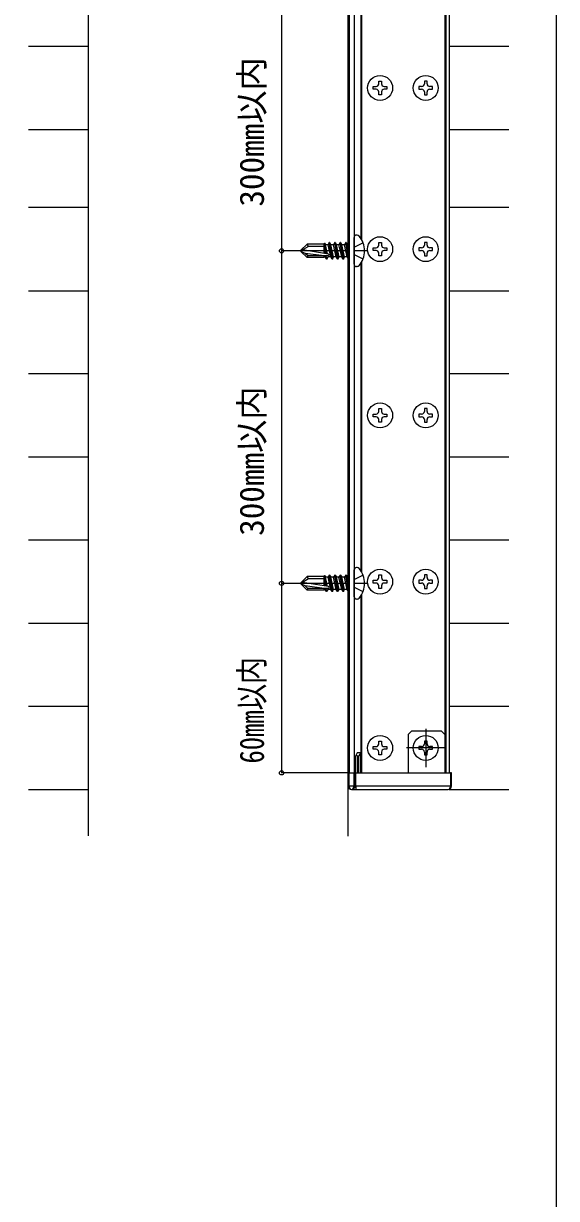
# Model space of a CAD drawing. Units: millimetres, scale not verified. Extents: x -525 to 525, y -783 to 778.
# Drawn here: x 364.9 to 525, y 90.3 to 443.7 of the extents above; entities that cross this region are included whole.
import ezdxf
from ezdxf.enums import TextEntityAlignment as Align

# ---------------------------------------------------------------- set-up
doc = ezdxf.new("R2010")
doc.units = ezdxf.units.MM
doc.header["$LTSCALE"] = 4
for name, color, linetype in [('0-4_YKK_12', 2, 'Continuous'), ('0-5_YKK_13', 4, 'Continuous'), ('0-7_YKK_D', 6, 'Continuous'), ('0-8_YKK_ZWAK', 7, 'Continuous')]:
    doc.layers.add(name, color=color, linetype=linetype)
doc.styles.add('ＭＳ ゴシック', font='')
doc.styles.get('ＭＳ ゴシック').set_extended_font_data('MS Gothic')

msp = doc.modelspace()

# ---------------------------------------------------------------- linework, layer by layer
at = {"layer": '0-4_YKK_12'}
for p, q in [((384.407, 199.372), (384.407, 672.396)), ((462.407, 199.274), (462.407, 672.396)), ((462.721, 630.3), (462.721, 218.3)), ((464.221, 630.3), (464.221, 218.3)), ((491.471, 630.3), (491.471, 218.3)), ((491.721, 630.3), (491.721, 218.3)), ((492.721, 630.3), (492.721, 218.3)), ((466.221, 469.533), (466.221, 379.067)), ((466.471, 469.957), (466.471, 378.643)), ((384.407, 436.8), (366.407, 436.8)), ((510.721, 436.8), (492.721, 436.8)), ((366.407, 411.8), (384.407, 411.8)), ((492.721, 411.8), (510.721, 411.8)), ((384.407, 388.3), (366.407, 388.3)), ((510.721, 388.3), (492.721, 388.3)), ((466.221, 371.533), (466.221, 279.067)), ((466.471, 371.957), (466.471, 278.643)), ((366.407, 363.3), (384.407, 363.3)), ((492.721, 363.3), (510.721, 363.3)), ((384.407, 338.3), (366.407, 338.3)), ((510.721, 338.3), (492.721, 338.3)), ((366.407, 313.3), (384.407, 313.3)), ((492.721, 313.3), (510.721, 313.3)), ((384.407, 288.3), (366.407, 288.3)), ((510.721, 288.3), (492.721, 288.3)), ((466.221, 271.533), (466.221, 218.3)), ((466.471, 271.957), (466.471, 218.3)), ((366.407, 263.3), (384.407, 263.3)), ((492.721, 263.3), (510.721, 263.3)), ((384.407, 238.3), (366.407, 238.3)), ((510.721, 238.3), (492.721, 238.3)), ((366.407, 213.3), (384.407, 213.3)), ((492.721, 213.3), (510.721, 213.3))]:
    msp.add_line(p, q, dxfattribs=at)
at = {"layer": '0-5_YKK_13'}
for p, q in [((470.791, 423.89), (469.971, 423.89)), ((486.951, 423.89), (487.771, 423.89)), ((464.221, 371.265), (464.221, 379.335)), ((465.083, 380.035), (464.921, 380.035)), ((462.721, 375.3), (447.219, 375.3)), ((448.221, 375.475), (450.096, 377.35)), ((450.559, 376.65), (448.221, 375.3)), ((448.221, 375.475), (448.221, 375.125)), ((448.221, 375.125), (450.096, 373.25)), ((449.547, 374.507), (448.221, 375.125)), ((456.474, 374.335), (448.722, 375.589)), ((455.221, 377.35), (450.096, 377.35)), ((455.245, 377.611), (455.221, 377.35)), ((455.221, 374.538), (455.221, 377.35)), ((455.221, 377.049), (455.651, 374.468)), ((455.221, 374.936), (455.314, 374.523)), ((455.245, 377.611), (455.772, 374.449)), ((455.245, 377.611), (455.245, 377.611)), ((455.245, 377.611), (455.311, 377.611)), ((455.311, 377.611), (455.592, 377.124)), ((456.212, 374.377), (455.592, 377.124)), ((456.375, 377.124), (455.592, 377.124)), ((456.748, 377.772), (456.375, 377.124)), ((457.198, 373.476), (456.375, 377.124)), ((456.866, 377.772), (456.748, 377.772)), ((457.572, 372.828), (456.748, 377.772)), ((456.866, 377.772), (457.24, 377.124)), ((456.866, 377.772), (457.69, 372.828)), ((458.022, 377.124), (457.24, 377.124)), ((458.064, 373.476), (457.24, 377.124)), ((458.396, 377.772), (458.022, 377.124)), ((458.846, 373.476), (458.022, 377.124)), ((458.514, 377.772), (458.396, 377.772)), ((459.22, 372.828), (458.396, 377.772)), ((458.514, 377.772), (458.888, 377.124)), ((458.514, 377.772), (459.338, 372.828)), ((459.67, 377.124), (458.888, 377.124)), ((459.712, 373.476), (458.888, 377.124)), ((460.044, 377.772), (459.67, 377.124)), ((460.494, 373.476), (459.67, 377.124)), ((460.162, 377.772), (460.044, 377.772)), ((460.868, 372.828), (460.044, 377.772)), ((460.162, 377.772), (460.536, 377.124)), ((460.162, 377.772), (460.986, 372.828)), ((461.318, 377.124), (460.536, 377.124)), ((461.359, 373.476), (460.536, 377.124)), ((462.142, 373.476), (461.318, 377.124)), ((461.81, 377.772), (461.692, 377.772)), ((461.81, 377.772), (462.634, 372.828)), ((461.81, 377.772), (462.183, 377.124)), ((462.721, 377.124), (462.183, 377.124)), ((462.721, 374.744), (462.183, 377.124)), ((464.221, 376.425), (466.878, 377.75)), ((468.321, 375.3), (464.221, 375.3)), ((470.791, 375.39), (469.971, 375.39)), ((486.951, 375.39), (487.771, 375.39)), ((455.221, 373.75), (449.547, 374.507)), ((450.303, 373.75), (450.096, 373.25)), ((455.221, 373.25), (450.096, 373.25)), ((455.221, 373.25), (455.221, 373.75)), ((455.221, 373.476), (455.551, 373.476)), ((455.551, 373.476), (455.489, 373.75)), ((455.924, 372.828), (455.551, 373.476)), ((455.924, 372.828), (455.716, 373.75)), ((456.042, 372.828), (455.834, 373.75)), ((456.042, 372.828), (455.924, 372.828)), ((456.042, 372.828), (456.416, 373.476)), ((456.416, 373.476), (456.354, 373.75)), ((457.198, 373.476), (456.416, 373.476)), ((457.572, 372.828), (457.198, 373.476)), ((457.69, 372.828), (457.572, 372.828)), ((457.69, 372.828), (458.064, 373.476)), ((458.846, 373.476), (458.064, 373.476)), ((459.22, 372.828), (458.846, 373.476)), ((459.338, 372.828), (459.22, 372.828)), ((459.338, 372.828), (459.712, 373.476)), ((460.494, 373.476), (459.712, 373.476)), ((460.868, 372.828), (460.494, 373.476)), ((460.986, 372.828), (460.868, 372.828)), ((460.986, 372.828), (461.359, 373.476)), ((462.142, 373.476), (461.359, 373.476)), ((462.516, 372.828), (462.142, 373.476)), ((462.634, 372.828), (462.516, 372.828)), ((462.634, 372.828), (462.721, 372.98)), ((464.221, 374.175), (466.878, 372.85)), ((465.083, 370.565), (464.921, 370.565)), ((470.791, 325.39), (469.971, 325.39)), ((486.951, 325.39), (487.771, 325.39)), ((464.221, 271.265), (464.221, 279.335)), ((465.083, 280.035), (464.921, 280.035)), ((448.221, 275.475), (450.096, 277.35)), ((450.559, 276.65), (448.221, 275.3)), ((455.221, 277.35), (450.096, 277.35)), ((455.245, 277.611), (455.221, 277.35)), ((455.221, 274.538), (455.221, 277.35)), ((455.221, 277.049), (455.651, 274.468)), ((455.245, 277.611), (455.772, 274.449)), ((455.245, 277.611), (455.245, 277.611)), ((455.245, 277.611), (455.311, 277.611)), ((455.311, 277.611), (455.592, 277.124)), ((456.212, 274.377), (455.592, 277.124)), ((456.375, 277.124), (455.592, 277.124)), ((456.748, 277.772), (456.375, 277.124)), ((457.198, 273.476), (456.375, 277.124)), ((456.866, 277.772), (456.748, 277.772)), ((457.572, 272.828), (456.748, 277.772)), ((456.866, 277.772), (457.24, 277.124)), ((456.866, 277.772), (457.69, 272.828)), ((458.022, 277.124), (457.24, 277.124)), ((458.064, 273.476), (457.24, 277.124)), ((458.396, 277.772), (458.022, 277.124)), ((458.846, 273.476), (458.022, 277.124)), ((458.514, 277.772), (458.396, 277.772)), ((459.22, 272.828), (458.396, 277.772)), ((458.514, 277.772), (458.888, 277.124)), ((458.514, 277.772), (459.338, 272.828)), ((459.67, 277.124), (458.888, 277.124)), ((459.712, 273.476), (458.888, 277.124)), ((460.044, 277.772), (459.67, 277.124)), ((460.494, 273.476), (459.67, 277.124)), ((460.162, 277.772), (460.044, 277.772)), ((460.868, 272.828), (460.044, 277.772)), ((460.162, 277.772), (460.536, 277.124)), ((460.162, 277.772), (460.986, 272.828)), ((461.318, 277.124), (460.536, 277.124)), ((461.359, 273.476), (460.536, 277.124)), ((462.142, 273.476), (461.318, 277.124)), ((461.81, 277.772), (461.692, 277.772)), ((461.81, 277.772), (462.634, 272.828)), ((461.81, 277.772), (462.183, 277.124)), ((462.721, 277.124), (462.183, 277.124)), ((462.721, 274.744), (462.183, 277.124)), ((464.221, 276.425), (466.878, 277.75)), ((462.721, 275.3), (447.219, 275.3)), ((448.221, 275.475), (448.221, 275.125)), ((448.221, 275.125), (450.096, 273.25)), ((449.547, 274.507), (448.221, 275.125)), ((456.474, 274.335), (448.722, 275.589)), ((455.221, 273.75), (449.547, 274.507)), ((450.303, 273.75), (450.096, 273.25)), ((455.221, 273.25), (450.096, 273.25)), ((455.221, 274.936), (455.314, 274.523)), ((455.221, 273.25), (455.221, 273.75)), ((455.221, 273.476), (455.551, 273.476)), ((455.551, 273.476), (455.489, 273.75)), ((455.924, 272.828), (455.551, 273.476)), ((455.924, 272.828), (455.716, 273.75)), ((456.042, 272.828), (455.834, 273.75)), ((456.042, 272.828), (455.924, 272.828)), ((456.042, 272.828), (456.416, 273.476)), ((456.416, 273.476), (456.354, 273.75)), ((457.198, 273.476), (456.416, 273.476)), ((457.572, 272.828), (457.198, 273.476)), ((457.69, 272.828), (457.572, 272.828)), ((457.69, 272.828), (458.064, 273.476)), ((458.846, 273.476), (458.064, 273.476)), ((459.22, 272.828), (458.846, 273.476)), ((459.338, 272.828), (459.22, 272.828)), ((459.338, 272.828), (459.712, 273.476)), ((460.494, 273.476), (459.712, 273.476)), ((460.868, 272.828), (460.494, 273.476)), ((460.986, 272.828), (460.868, 272.828)), ((460.986, 272.828), (461.359, 273.476)), ((462.142, 273.476), (461.359, 273.476)), ((462.516, 272.828), (462.142, 273.476)), ((462.634, 272.828), (462.516, 272.828)), ((462.634, 272.828), (462.721, 272.98)), ((468.321, 275.3), (464.221, 275.3)), ((464.221, 274.175), (466.878, 272.85)), ((470.791, 275.39), (469.971, 275.39)), ((486.951, 275.39), (487.771, 275.39)), ((465.083, 270.565), (464.921, 270.565)), ((480.421, 229.8), (480.421, 218.3)), ((485.721, 231.55), (485.721, 220.05)), ((491.421, 229.8), (491.421, 218.3)), ((484.491, 226.21), (483.671, 226.21)), ((465.427, 223.3), (465.371, 223.3)), ((465.371, 218.3), (465.371, 223.3)), ((465.427, 223.3), (465.471, 218.3)), ((470.791, 225.39), (469.971, 225.39)), ((491.471, 225.8), (479.971, 225.8)), ((462.721, 218.3), (464.121, 218.3)), ((464.456, 214.309), (464.421, 218.3)), ((464.721, 218.3), (493.121, 218.3)), ((493.121, 218.3), (493.156, 214.309)), ((464.156, 214.309), (462.686, 214.309)), ((463.386, 213.3), (463.456, 213.3)), ((463.456, 213.3), (464.756, 213.3)), ((464.756, 214.309), (464.756, 213.3)), ((493.156, 214.309), (464.756, 214.309)), ((464.756, 213.3), (492.456, 213.3))]:
    msp.add_line(p, q, dxfattribs=at)
for points in [[(469.971, 423.89), (469.971, 424.71), (470.791, 424.71)], [(471.611, 425.53), (471.611, 426.35), (472.431, 426.35), (472.431, 425.53)], [(473.251, 424.71), (474.071, 424.71), (474.071, 423.89), (473.251, 423.89)], [(484.491, 424.71), (483.671, 424.71), (483.671, 423.89), (484.491, 423.89)], [(486.131, 425.53), (486.131, 426.35), (485.311, 426.35), (485.311, 425.53)], [(487.771, 423.89), (487.771, 424.71), (486.951, 424.71)], [(472.431, 423.07), (472.431, 422.25), (471.611, 422.25), (471.611, 423.07)], [(485.311, 423.07), (485.311, 422.25), (486.131, 422.25), (486.131, 423.07)], [(455.221, 376.65), (450.559, 376.65), (450.096, 377.35)], [(462.516, 372.828), (461.692, 377.772), (461.318, 377.124)], [(469.971, 375.39), (469.971, 376.21), (470.791, 376.21)], [(471.611, 377.03), (471.611, 377.85), (472.431, 377.85), (472.431, 377.03)], [(473.251, 376.21), (474.071, 376.21), (474.071, 375.39), (473.251, 375.39)], [(484.491, 376.21), (483.671, 376.21), (483.671, 375.39), (484.491, 375.39)], [(486.131, 377.03), (486.131, 377.85), (485.311, 377.85), (485.311, 377.03)], [(487.771, 375.39), (487.771, 376.21), (486.951, 376.21)], [(456.427, 373.75), (450.303, 373.75), (449.547, 374.507)], [(472.431, 374.57), (472.431, 373.75), (471.611, 373.75), (471.611, 374.57)], [(485.311, 374.57), (485.311, 373.75), (486.131, 373.75), (486.131, 374.57)], [(469.971, 325.39), (469.971, 326.21), (470.791, 326.21)], [(471.611, 327.03), (471.611, 327.85), (472.431, 327.85), (472.431, 327.03)], [(473.251, 326.21), (474.071, 326.21), (474.071, 325.39), (473.251, 325.39)], [(484.491, 326.21), (483.671, 326.21), (483.671, 325.39), (484.491, 325.39)], [(486.131, 327.03), (486.131, 327.85), (485.311, 327.85), (485.311, 327.03)], [(487.771, 325.39), (487.771, 326.21), (486.951, 326.21)], [(472.431, 324.57), (472.431, 323.75), (471.611, 323.75), (471.611, 324.57)], [(485.311, 324.57), (485.311, 323.75), (486.131, 323.75), (486.131, 324.57)], [(455.221, 276.65), (450.559, 276.65), (450.096, 277.35)], [(462.516, 272.828), (461.692, 277.772), (461.318, 277.124)], [(469.971, 275.39), (469.971, 276.21), (470.791, 276.21)], [(471.611, 277.03), (471.611, 277.85), (472.431, 277.85), (472.431, 277.03)], [(473.251, 276.21), (474.071, 276.21), (474.071, 275.39), (473.251, 275.39)], [(484.491, 276.21), (483.671, 276.21), (483.671, 275.39), (484.491, 275.39)], [(486.131, 277.03), (486.131, 277.85), (485.311, 277.85), (485.311, 277.03)], [(487.771, 275.39), (487.771, 276.21), (486.951, 276.21)], [(456.427, 273.75), (450.303, 273.75), (449.547, 274.507)], [(472.431, 274.57), (472.431, 273.75), (471.611, 273.75), (471.611, 274.57)], [(485.311, 274.57), (485.311, 273.75), (486.131, 273.75), (486.131, 274.57)], [(491.421, 229.8), (490.421, 230.8), (481.421, 230.8), (480.421, 229.8)], [(469.971, 225.39), (469.971, 226.21), (470.791, 226.21)], [(471.611, 227.03), (471.611, 227.85), (472.431, 227.85), (472.431, 227.03)], [(473.251, 226.21), (474.071, 226.21), (474.071, 225.39), (473.251, 225.39)], [(483.671, 226.21), (483.671, 225.39), (484.491, 225.39)], [(486.131, 227.03), (486.131, 227.85), (485.311, 227.85), (485.311, 227.03)], [(486.951, 225.39), (487.771, 225.39), (487.771, 226.21), (486.951, 226.21)], [(464.876, 223.71), (464.671, 223.3), (464.671, 218.3)], [(466.089, 224.3), (465.171, 224.3), (464.876, 223.71)], [(466.171, 218.3), (466.119, 224.3), (466.089, 224.3)], [(472.431, 224.57), (472.431, 223.75), (471.611, 223.75), (471.611, 224.57)], [(485.311, 224.57), (485.311, 223.75), (486.131, 223.75), (486.131, 224.57)], [(462.686, 214.309), (462.721, 218.3), (462.421, 218.3), (462.386, 214.309)], [(464.421, 218.3), (464.121, 218.3), (464.156, 214.309)], [(464.756, 214.309), (464.721, 218.3), (464.421, 218.3)], [(493.456, 214.309), (493.421, 218.3), (493.121, 218.3)]]:
    msp.add_lwpolyline(points, dxfattribs=at)
for centre in [(472.021, 424.3), (485.721, 424.3), (472.021, 375.8), (485.721, 375.8), (472.021, 325.8), (485.721, 325.8), (472.021, 275.8), (485.721, 275.8), (472.021, 225.8), (485.721, 225.8)]:
    msp.add_circle(centre, 3.75, dxfattribs=at)
for centre, radius, start, end in [((470.791, 425.53), 0.82, 270, 0), ((473.251, 425.53), 0.82, 180, 270), ((484.491, 425.53), 0.82, 270, 0), ((486.951, 425.53), 0.82, 180, 270), ((470.791, 423.07), 0.82, 0, 90), ((473.251, 423.07), 0.82, 90, 180), ((484.491, 423.07), 0.82, 0, 90), ((486.951, 423.07), 0.82, 90, 180), ((464.921, 379.335), 0.7, 90, 180), ((465.083, 379.173), 0.862, 39.12355, 90), ((460.321, 375.3), 7, 0, 39.12355), ((460.321, 375.3), 7, 320.87645, 0), ((470.791, 377.03), 0.82, 270, 0), ((470.791, 374.57), 0.82, 0, 90), ((473.251, 377.03), 0.82, 180, 270), ((473.251, 374.57), 0.82, 90, 180), ((484.491, 377.03), 0.82, 270, 0), ((484.491, 374.57), 0.82, 0, 90), ((486.951, 377.03), 0.82, 180, 270), ((486.951, 374.57), 0.82, 90, 180), ((456.427, 374.044), 0.294, 270, 0), ((456.427, 374.044), 0.294, 0, 80.8071), ((464.921, 371.265), 0.7, 180, 270), ((465.083, 371.427), 0.862, 270, 320.87645), ((470.791, 327.03), 0.82, 270, 0), ((470.791, 324.57), 0.82, 0, 90), ((473.251, 327.03), 0.82, 180, 270), ((473.251, 324.57), 0.82, 90, 180), ((484.491, 327.03), 0.82, 270, 0), ((484.491, 324.57), 0.82, 0, 90), ((486.951, 327.03), 0.82, 180, 270), ((486.951, 324.57), 0.82, 90, 180), ((464.921, 279.335), 0.7, 90, 180), ((465.083, 279.173), 0.862, 39.12355, 90), ((460.321, 275.3), 7, 0, 39.12355), ((470.791, 277.03), 0.82, 270, 0), ((473.251, 277.03), 0.82, 180, 270), ((484.491, 277.03), 0.82, 270, 0), ((486.951, 277.03), 0.82, 180, 270), ((456.427, 274.044), 0.294, 270, 0), ((456.427, 274.044), 0.294, 0, 80.8071), ((460.321, 275.3), 7, 320.87645, 0), ((470.791, 274.57), 0.82, 0, 90), ((473.251, 274.57), 0.82, 90, 180), ((484.491, 274.57), 0.82, 0, 90), ((486.951, 274.57), 0.82, 90, 180), ((464.921, 271.265), 0.7, 180, 270), ((465.083, 271.427), 0.862, 270, 320.87645), ((470.791, 227.03), 0.82, 270, 0), ((473.251, 227.03), 0.82, 180, 270), ((484.491, 227.03), 0.82, 270, 0), ((486.951, 227.03), 0.82, 180, 270), ((470.791, 224.57), 0.82, 0, 90), ((473.251, 224.57), 0.82, 90, 180), ((484.491, 224.57), 0.82, 0, 90), ((486.951, 224.57), 0.82, 90, 180), ((462.536, 205.714), 8.596, 89.0002, 90.9998), ((463.386, 214.3), 1, 179.5, 270), ((463.456, 214.3), 1, 270, 0.5), ((464.306, 205.714), 8.596, 89.0002, 90.9998), ((492.456, 214.3), 1, 270, 0.5), ((493.306, 205.714), 8.596, 89.0002, 90.9998)]:
    msp.add_arc(centre, radius, start, end, dxfattribs=at)
for centre, major_axis, ratio, start_param, end_param in [((465.371, 224.7), (0, -1.4), 0.5, 5.4977871, 6.2831853), ((465.415, 224.7), (0.016, -1.4), 0.499968, 6.2773679, 7.5584125), ((463.386, 214.3), (0, -1), 0.7, 4.7036623, 6.2831853), ((463.456, 214.3), (0, -1), 0.7, 0, 1.579523), ((464.756, 214.3), (0.3, -0.009), 0.029046, 1.5719718, 3.142692), ((492.456, 214.3), (0, -1), 0.7, 0, 1.579523)]:
    msp.add_ellipse(centre, major_axis=major_axis, ratio=ratio, start_param=start_param, end_param=end_param, dxfattribs=at)
at = {"layer": '0-7_YKK_D'}
for p, q in [((442.407, 473.3), (442.407, 375.3)), ((447.119, 375.3), (442.307, 375.3)), ((447.119, 375.3), (442.307, 375.3)), ((442.407, 375.3), (442.407, 275.3)), ((447.119, 275.3), (442.307, 275.3)), ((447.119, 275.3), (442.307, 275.3)), ((442.407, 275.3), (442.407, 218.3)), ((462.307, 218.3), (442.307, 218.3))]:
    msp.add_line(p, q, dxfattribs=at)
for centre in [(442.407, 375.3), (442.407, 375.3), (442.407, 275.3), (442.407, 275.3), (442.407, 218.3)]:
    msp.add_circle(centre, 0.637, dxfattribs=at)
at = {"layer": '0-8_YKK_ZWAK'}
msp.add_lwpolyline([(-525, -782.7), (525, -782.7), (525, 747.3)], dxfattribs=at)

# ---------------------------------------------------------------- texts
at = {"layer": '0-7_YKK_D', "style": 'ＭＳ ゴシック'}
for p in [(439.327, 388.59), (439.327, 289.59)]:
    msp.add_text('300mm以内', height=7.331, rotation=90, dxfattribs=at).set_placement(p, align=Align.BOTTOM_LEFT)
at = {"layer": '0-7_YKK_D', "style": 'ＭＳ ゴシック', "width": 0.8}
msp.add_text('60mm以内', height=7.331, rotation=90, dxfattribs=at).set_placement((439.327, 221.118), align=Align.BOTTOM_LEFT)

doc.saveas('drawing.dxf')
